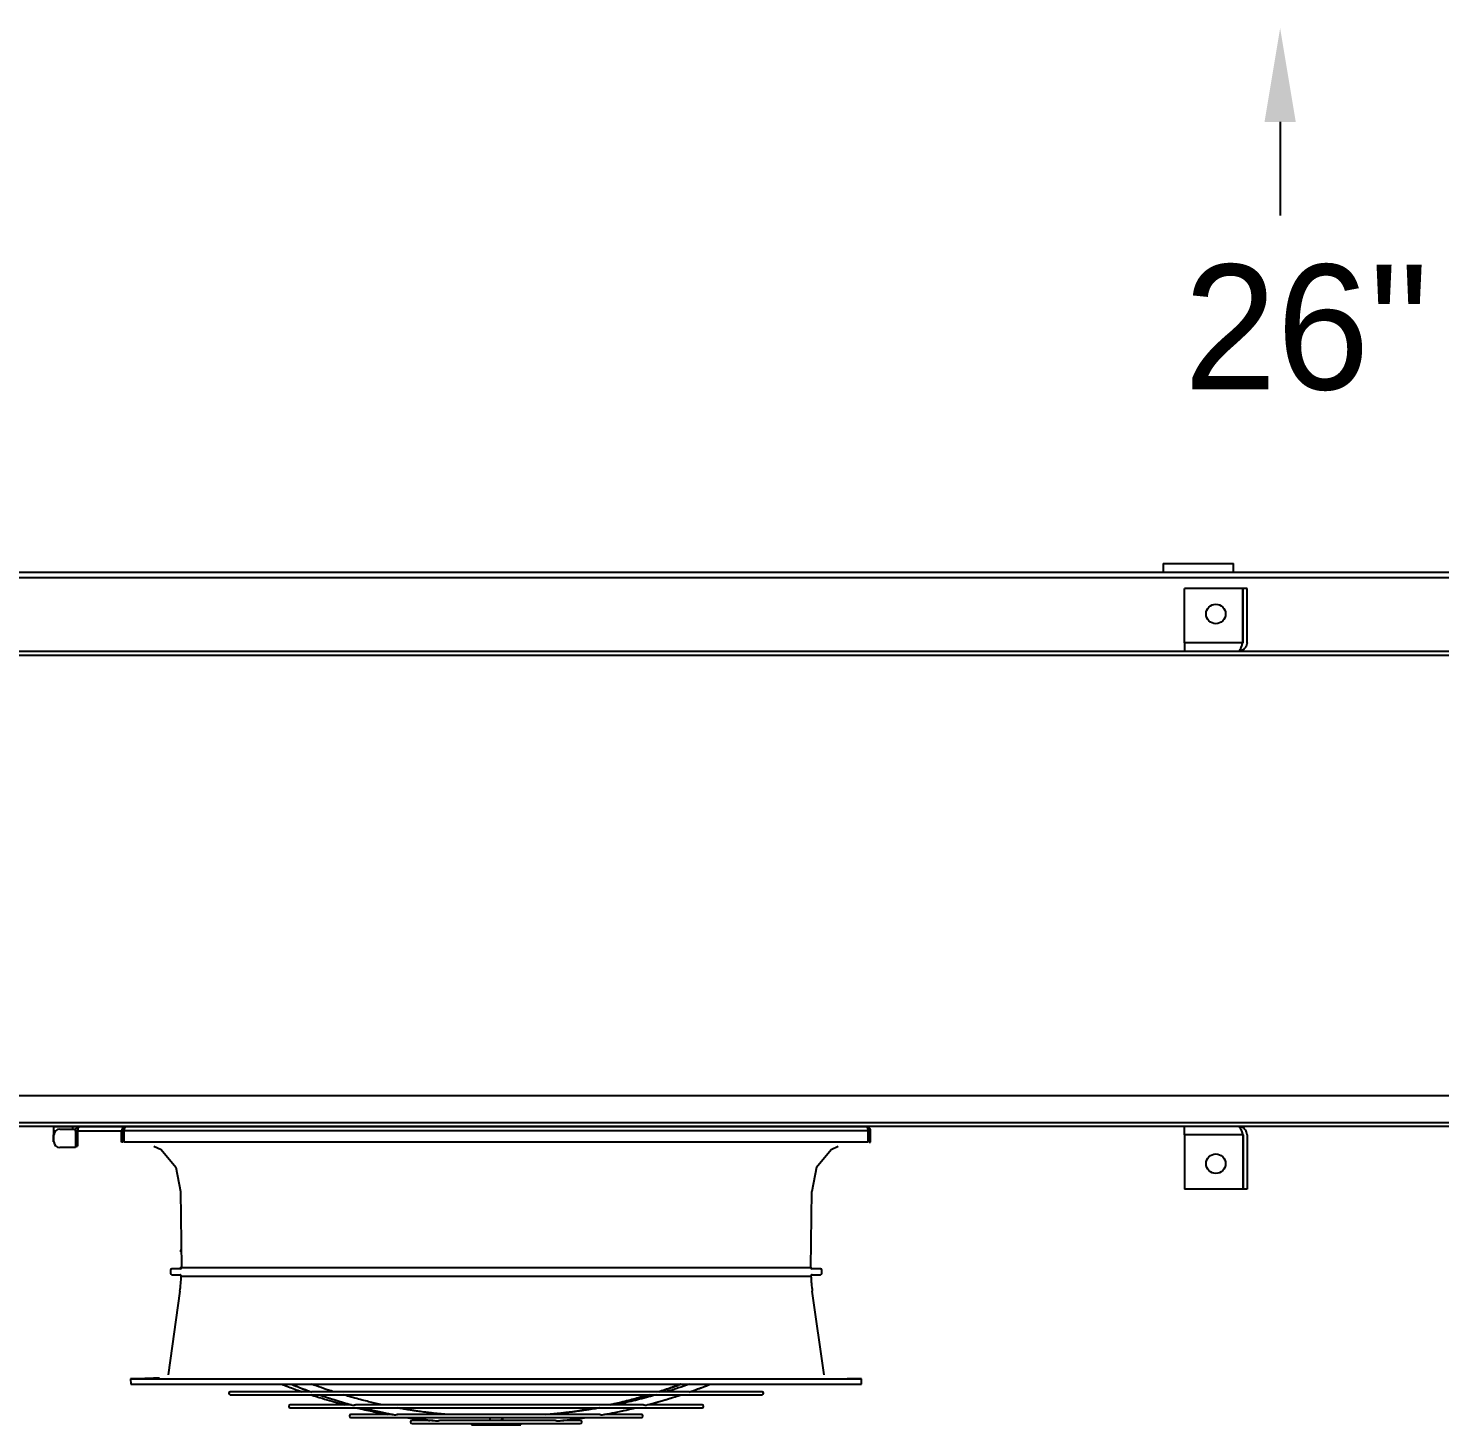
# Model space of a CAD drawing. Header units: inches. Extents: x 908 to 1218, y 246 to 442.
# Drawn here: x 1142.65 to 1165.27, y 368.89 to 391.26 of the extents above; entities that cross this region are included whole.
import ezdxf

# ---------------------------------------------------------------- set-up
doc = ezdxf.new("R2010")
doc.units = ezdxf.units.IN
doc.header["$MEASUREMENT"] = 0

msp = doc.modelspace()

# ---------------------------------------------------------------- linework, layer by layer
at = {"linetype": 'Continuous', "lineweight": 25}
for p, q in [((1162.7125, 389.758), (1162.7125, 388.258)), ((1160.8389, 382.6846), (1160.8389, 382.5382)), ((1160.8389, 382.6846), (1161.9639, 382.6846)), ((1161.9639, 382.5382), (1161.9639, 382.6846)), ((1161.1826, 381.4144), (1161.1826, 382.2824)), ((1162.1141, 382.2824), (1161.1826, 382.2824)), ((1162.1141, 381.4144), (1162.1141, 382.2824)), ((1162.1826, 382.2824), (1162.1176, 382.2824)), ((1162.1176, 381.4144), (1162.1176, 382.2824)), ((1162.1826, 381.4144), (1162.1826, 382.2824)), ((1162.1141, 381.4144), (1161.1826, 381.4144)), ((1161.1826, 381.4144), (1161.1826, 381.2824)), ((1138.9014, 381.2824), (1183.9014, 381.2824)), ((1138.9014, 381.2159), (1183.9014, 381.2159)), ((1138.9679, 374.1637), (1183.8349, 374.1637)), ((1138.9679, 373.7302), (1183.8349, 373.7302)), ((1183.8349, 373.6637), (1138.9679, 373.6637)), ((1143.0657, 373.5309), (1143.0657, 373.6637)), ((1143.1597, 373.6247), (1143.4097, 373.6247)), ((1143.3627, 373.6637), (1143.3627, 373.6247)), ((1143.4097, 373.6247), (1143.4097, 373.5907)), ((1161.1826, 373.5317), (1161.1826, 373.6637)), ((1143.061, 373.4214), (1143.061, 373.5309)), ((1143.061, 373.5309), (1143.066, 373.5309)), ((1143.061, 373.4214), (1143.066, 373.4214)), ((1143.066, 373.4214), (1143.066, 373.5309)), ((1143.4114, 373.6012), (1143.4097, 373.6012)), ((1143.4097, 373.5907), (1143.4412, 373.5907)), ((1143.4097, 373.5907), (1143.4097, 373.3512)), ((1143.4412, 373.5907), (1143.4412, 373.3512)), ((1143.4448, 373.5347), (1143.4412, 373.5347)), ((1143.4455, 373.6012), (1143.4428, 373.6012)), ((1143.4448, 373.5907), (1143.4448, 373.3512)), ((1144.1514, 373.5907), (1143.4448, 373.5907)), ((1144.1514, 373.5972), (1144.1764, 373.5972)), ((1144.1514, 373.4137), (1144.1514, 373.5972)), ((1144.1764, 373.4137), (1144.1514, 373.4137)), ((1144.1764, 373.5972), (1144.1764, 373.4137)), ((1144.1903, 373.5907), (1144.1764, 373.5907)), ((1156.1124, 373.5972), (1144.1903, 373.5972)), ((1144.1903, 373.4137), (1144.1903, 373.5972)), ((1156.1124, 373.4137), (1144.1903, 373.4137)), ((1156.1124, 373.4137), (1156.1124, 373.5972)), ((1156.1264, 373.5907), (1156.1124, 373.5907)), ((1156.1514, 373.5972), (1156.1264, 373.5972)), ((1156.1264, 373.5972), (1156.1264, 373.4137)), ((1156.1264, 373.4137), (1156.1514, 373.4137)), ((1156.1514, 373.4137), (1156.1514, 373.5972)), ((1162.1141, 373.5317), (1161.1826, 373.5317)), ((1161.1826, 373.5317), (1161.1826, 372.6637)), ((1162.1141, 373.5317), (1162.1141, 372.6637)), ((1162.1176, 373.5317), (1162.1176, 372.6637)), ((1162.1826, 373.5317), (1162.1826, 372.6637)), ((1143.4097, 373.3277), (1143.1597, 373.3277)), ((1143.4097, 373.3512), (1143.4097, 373.3277)), ((1143.4097, 373.3512), (1143.4412, 373.3512)), ((1144.6693, 373.3512), (1144.7838, 373.295)), ((1144.7838, 373.295), (1145.0202, 373.0157)), ((1155.2825, 373.0157), (1155.5189, 373.295)), ((1155.5189, 373.295), (1155.6334, 373.3512)), ((1145.0923, 372.6231), (1145.1092, 371.4077)), ((1155.1935, 371.4077), (1155.2104, 372.6231)), ((1162.1141, 372.6637), (1161.1826, 372.6637)), ((1162.1826, 372.6637), (1162.1176, 372.6637)), ((1145.097, 371.6592), (1145.1005, 371.6729)), ((1145.1057, 371.6592), (1145.097, 371.6592)), ((1145.097, 371.6592), (1145.0995, 371.6579)), ((1145.1005, 371.6729), (1145.0995, 371.6579)), ((1145.0995, 371.6579), (1145.1058, 371.6559)), ((1145.1048, 371.7242), (1145.1005, 371.6729)), ((1145.1005, 371.6729), (1145.1053, 371.6875)), ((1144.9348, 371.3657), (1144.9348, 371.312)), ((1145.0899, 371.3877), (1144.9542, 371.3854)), ((1145.097, 371.4122), (1145.0995, 371.4135)), ((1145.1092, 371.4122), (1145.097, 371.4122)), ((1145.097, 371.4122), (1145.1005, 371.3985)), ((1145.0995, 371.4135), (1145.1091, 371.4166)), ((1145.1005, 371.3985), (1145.0995, 371.4135)), ((1145.1005, 371.3985), (1145.1024, 371.3926)), ((1145.1005, 371.3985), (1145.101, 371.3914)), ((1145.1092, 371.4077), (1155.1935, 371.4077)), ((1155.3485, 371.3854), (1155.2128, 371.3877)), ((1155.3679, 371.312), (1155.3679, 371.3657)), ((1144.9542, 371.2923), (1145.088, 371.29)), ((1145.1073, 371.2695), (1155.1954, 371.2695)), ((1155.2147, 371.29), (1155.3485, 371.2923)), ((1145.0855, 371.0296), (1144.8967, 369.6861)), ((1155.406, 369.6861), (1155.2172, 371.0296)), ((1144.5214, 369.6297), (1144.2951, 369.6257)), ((1144.2951, 369.6257), (1144.2966, 369.5377)), ((1144.2951, 369.6257), (1156.0077, 369.6257)), ((1156.0077, 369.6257), (1155.7813, 369.6297)), ((1156.0061, 369.5377), (1156.0077, 369.6257)), ((1147.1767, 369.4181), (1145.8908, 369.4181)), ((1145.8908, 369.3689), (1154.4119, 369.3689)), ((1153.2093, 369.4181), (1147.2308, 369.4181)), ((1154.4119, 369.4181), (1153.2641, 369.4181)), ((1155.2311, 369.5364), (1155.2311, 369.5377)), ((1155.2713, 369.5364), (1155.2713, 369.5377)), ((1155.3111, 369.5364), (1155.3111, 369.5377)), ((1155.3157, 369.5377), (1155.3157, 369.5364)), ((1155.3511, 369.5364), (1155.3511, 369.5377)), ((1155.3924, 369.5377), (1155.3924, 369.5364)), ((1147.8331, 369.2075), (1146.8521, 369.2075)), ((1146.8521, 369.1583), (1153.4506, 369.1583)), ((1152.5141, 369.2075), (1147.8954, 369.2075)), ((1153.4506, 369.2075), (1152.5759, 369.2075)), ((1148.4914, 369.0537), (1147.8241, 369.0537)), ((1147.8241, 369.0044), (1152.4786, 369.0044)), ((1151.8113, 369.0537), (1148.567, 369.0537)), ((1149.1385, 368.9572), (1148.8035, 368.9572)), ((1148.8035, 368.908), (1151.4992, 368.908)), ((1151.1031, 368.9572), (1149.2438, 368.9572)), ((1149.7577, 368.9078), (1149.7577, 368.8881)), ((1149.7577, 368.9078), (1150.5451, 368.9078)), ((1149.7577, 368.8881), (1150.5451, 368.8881)), ((1150.5451, 368.8881), (1150.5451, 368.9078)), ((1151.4992, 368.9572), (1151.2189, 368.9572)), ((1152.4786, 369.0537), (1151.888, 369.0537))]:
    msp.add_line(p, q, dxfattribs=at)
for p, q in [((1185.7766, 382.5382), (1137.0261, 382.5382)), ((1137.0261, 382.4597), (1185.7766, 382.4597)), ((1143.0657, 373.6637), (1156.0849, 373.6637)), ((1145.0202, 373.0157), (1145.0923, 372.6231)), ((1155.2825, 373.0157), (1155.2104, 372.6231))]:
    msp.add_line(p, q)
for centre, radius in [((1161.6826, 381.8762), 0.1562), ((1161.6826, 373.0699), 0.1563)]:
    msp.add_circle(centre, radius, dxfattribs=at)
for centre, radius, start, end in [((1143.1597, 373.5309), 0.0938, 90, 180), ((1143.1595, 373.4214), 0.0938, 180, 270), ((1143.1597, 373.4214), 0.0938, 180, 270), ((1144.9545, 371.3657), 0.0197, 91, 180), ((1145.0895, 371.4074), 0.0197, 271, 0.79863), ((1155.2132, 371.4074), 0.0197, 179.20137, 269), ((1155.3482, 371.3657), 0.0197, 0, 89), ((1144.9545, 371.312), 0.0197, 180, 269), ((1142.6489, 371.3721), 2.4606, 352, 357.61022), ((1145.0877, 371.2703), 0.0197, 357.61022, 89), ((1155.215, 371.2703), 0.0197, 91, 182.38978), ((1157.6538, 371.3721), 2.4606, 182.38978, 188), ((1155.3482, 371.312), 0.0197, 271, 0), ((1145.8908, 369.3935), 0.0246, 90, 270), ((1154.4119, 369.3935), 0.0246, 270, 90), ((1146.8521, 369.1829), 0.0246, 90, 270), ((1153.4506, 369.1829), 0.0246, 270, 90), ((1147.8241, 369.0291), 0.0246, 90, 270), ((1148.8035, 368.9326), 0.0246, 90, 270), ((1151.4992, 368.9326), 0.0246, 270, 90), ((1152.4786, 369.0291), 0.0246, 270, 90)]:
    msp.add_arc(centre, radius, start, end, dxfattribs=at)
for points, knots in [([(1162.0506, 381.2824), (1162.0559, 381.2844), (1162.0665, 381.2884), (1162.0823, 381.3189), (1162.0982, 381.3625), (1162.1088, 381.3971), (1162.1141, 381.4144)], [0, 0, 0, 0, 0.2499999, 0.5000007, 0.7499993, 1, 1, 1, 1]), ([(1162.1826, 381.4144), (1162.1813, 381.4005), (1162.1787, 381.3726), (1162.1587, 381.3352), (1162.1295, 381.306), (1162.0924, 381.2863), (1162.0647, 381.2837), (1162.0506, 381.2824)], [0, 0, 0, 0, 0.1907776, 0.381661, 0.5768535, 0.7838767, 1, 1, 1, 1]), ([(1143.4097, 373.5907), (1143.4105, 373.5985), (1143.4119, 373.6141), (1143.4232, 373.6348), (1143.4391, 373.6506), (1143.4594, 373.6615), (1143.4746, 373.6629), (1143.4827, 373.6637)], [0, 0, 0, 0, 0.1911269, 0.3820585, 0.5729919, 0.7736094, 1, 1, 1, 1]), ([(1143.4827, 373.6637), (1143.4769, 373.6623), (1143.4672, 373.6601), (1143.4543, 373.6448), (1143.449, 373.6272), (1143.4461, 373.6081), (1143.4452, 373.5967), (1143.4448, 373.5907)], [0, 0, 0, 0, 0.3002984, 0.4981942, 0.7181275, 0.8511703, 1, 1, 1, 1]), ([(1144.2179, 373.6637), (1144.2101, 373.6629), (1144.1947, 373.6613), (1144.1742, 373.6491), (1144.1592, 373.6312), (1144.1522, 373.6126), (1144.1516, 373.601), (1144.1514, 373.5972)], [0, 0, 0, 0, 0.2220575, 0.4441646, 0.6662547, 0.8883502, 1, 1, 1, 1]), ([(1144.2009, 373.6347), (1144.1971, 373.6327), (1144.1888, 373.6284), (1144.1801, 373.6164), (1144.1766, 373.6051), (1144.1764, 373.5986), (1144.1764, 373.5972)], [0, 0, 0, 0, 0.2685758, 0.5883799, 0.9082018, 1, 1, 1, 1]), ([(1144.1903, 373.5972), (1144.1923, 373.6049), (1144.1964, 373.6204), (1144.2025, 373.6408), (1144.2087, 373.6559), (1144.2138, 373.6629), (1144.2168, 373.6635), (1144.2179, 373.6637)], [0, 0, 0, 0, 0.222062, 0.4441579, 0.6662603, 0.888352, 1, 1, 1, 1]), ([(1156.0849, 373.6637), (1156.0869, 373.6629), (1156.091, 373.6613), (1156.0971, 373.6491), (1156.1032, 373.6312), (1156.1084, 373.6126), (1156.1114, 373.601), (1156.1124, 373.5972)], [0, 0, 0, 0, 0.2220589, 0.4441573, 0.6662566, 0.8883526, 1, 1, 1, 1]), ([(1156.1514, 373.5972), (1156.1506, 373.6049), (1156.149, 373.6204), (1156.1367, 373.6408), (1156.1188, 373.6559), (1156.1003, 373.6629), (1156.0887, 373.6635), (1156.0849, 373.6637)], [0, 0, 0, 0, 0.2220614, 0.4441603, 0.6662627, 0.8883623, 1, 1, 1, 1]), ([(1156.1264, 373.5972), (1156.1258, 373.6023), (1156.1248, 373.6125), (1156.1162, 373.6253), (1156.1079, 373.633), (1156.1024, 373.6345), (1156.1017, 373.6347)], [0, 0, 0, 0, 0.3190162, 0.6380952, 0.9571792, 1, 1, 1, 1]), ([(1162.0506, 373.6637), (1162.0559, 373.6617), (1162.0665, 373.6577), (1162.0823, 373.6272), (1162.0982, 373.5836), (1162.1088, 373.549), (1162.1141, 373.5317)], [0, 0, 0, 0, 0.2499999, 0.5000002, 0.750001, 1, 1, 1, 1]), ([(1162.1826, 373.5317), (1162.1813, 373.5456), (1162.1787, 373.5735), (1162.1587, 373.6109), (1162.1295, 373.6401), (1162.0924, 373.6598), (1162.0647, 373.6624), (1162.0506, 373.6637)], [0, 0, 0, 0, 0.1907771, 0.3816601, 0.5768537, 0.7838765, 1, 1, 1, 1]), ([(1143.4412, 373.5907), (1143.4415, 373.5948), (1143.442, 373.602), (1143.4453, 373.608), (1143.4467, 373.6106)], [0, 0, 0, 0, 0.567634, 1, 1, 1, 1]), ([(1162.1176, 373.5317), (1162.1171, 373.538), (1162.116, 373.5507), (1162.109, 373.5662), (1162.1027, 373.5732), (1162.1001, 373.5761)], [0, 0, 0, 0, 0.3672065, 0.7336708, 1, 1, 1, 1]), ([(1144.7577, 369.6338), (1144.7559, 369.6338), (1144.7524, 369.6337), (1144.7254, 369.6332), (1144.6868, 369.6325), (1144.6406, 369.6317), (1144.5939, 369.6309), (1144.5545, 369.6302), (1144.5268, 369.6298), (1144.5232, 369.6297), (1144.5214, 369.6297)], [0, 0, 0, 0, 0.1247936, 0.2486431, 0.3721439, 0.4969371, 0.6227234, 0.7484945, 0.8742541, 1, 1, 1, 1]), ([(1144.2966, 369.5377), (1144.299, 369.5377), (1144.3038, 369.5377), (1144.3428, 369.5377), (1144.4049, 369.5377), (1144.4921, 369.5377), (1144.6033, 369.5377), (1144.7384, 369.5377), (1144.8966, 369.5377), (1145.0774, 369.5377), (1145.2798, 369.5377), (1145.5031, 369.5377), (1145.7464, 369.5377), (1146.0085, 369.5377), (1146.2883, 369.5377), (1146.5847, 369.5377), (1146.8963, 369.5377), (1147.2219, 369.5377), (1147.56, 369.5377), (1147.9092, 369.5377), (1148.2681, 369.5377), (1148.6349, 369.5377), (1149.0083, 369.5377), (1149.3866, 369.5377), (1149.7682, 369.5377), (1150.1514, 369.5377), (1150.5345, 369.5377), (1150.9161, 369.5377), (1151.2944, 369.5377), (1151.6678, 369.5377), (1152.0346, 369.5377), (1152.3935, 369.5377), (1152.7427, 369.5377), (1153.0808, 369.5377), (1153.4064, 369.5377), (1153.7181, 369.5377), (1154.0144, 369.5377), (1154.2943, 369.5377), (1154.5563, 369.5377), (1154.7996, 369.5377), (1155.0229, 369.5377), (1155.2253, 369.5377), (1155.4061, 369.5377), (1155.5643, 369.5377), (1155.6994, 369.5377), (1155.8106, 369.5377), (1155.8978, 369.5377), (1155.9599, 369.5377), (1155.9989, 369.5377), (1156.0037, 369.5377), (1156.0061, 369.5377)], [0, 0, 0, 0, 0.0208333, 0.0416667, 0.0625, 0.0833333, 0.1041667, 0.125, 0.1458333, 0.1666667, 0.1875, 0.2083334, 0.2291667, 0.25, 0.2708334, 0.2916666, 0.3125, 0.3333333, 0.3541667, 0.375, 0.3958333, 0.4166666, 0.4375001, 0.4583333, 0.4791667, 0.5, 0.5208333, 0.5416667, 0.5625, 0.5833334, 0.6041667, 0.625, 0.6458334, 0.6666667, 0.6875, 0.7083334, 0.7291667, 0.75, 0.7708333, 0.7916667, 0.8125, 0.8333333, 0.8541667, 0.875, 0.8958333, 0.9166667, 0.9375, 0.9583333, 0.9791667, 1, 1, 1, 1]), ([(1146.7182, 369.5377), (1146.7455, 369.5269), (1146.839, 369.4899), (1146.9468, 369.4503), (1147.0274, 369.4229), (1147.0414, 369.4181)], [0, 0, 0, 0, 0.2551692, 0.8714274, 1, 1, 1, 1]), ([(1146.8696, 369.5377), (1146.9016, 369.5245), (1146.9975, 369.485), (1147.1032, 369.4445), (1147.1772, 369.4184), (1147.1865, 369.415)], [0, 0, 0, 0, 0.3037805, 0.9120454, 1, 1, 1, 1]), ([(1146.8747, 369.5377), (1146.8904, 369.5311), (1146.9524, 369.5052), (1147.0599, 369.4635), (1147.1519, 369.4295), (1147.1972, 369.4127)], [0, 0, 0, 0, 0.14679443, 0.58056216, 1, 1, 1, 1]), ([(1147.1852, 369.3689), (1147.1858, 369.3687), (1147.2443, 369.3487), (1147.3565, 369.3137), (1147.5171, 369.2655), (1147.6397, 369.2307), (1147.709, 369.2127), (1147.729, 369.2075)], [0, 0, 0, 0, 0.0033163, 0.3252534, 0.6200059, 0.8899545, 1, 1, 1, 1]), ([(1147.1972, 369.4127), (1147.1942, 369.4129), (1147.1897, 369.4131), (1147.1873, 369.4145), (1147.1865, 369.415)], [0, 0, 0, 0, 0.6572272, 1, 1, 1, 1]), ([(1147.5412, 369.4181), (1147.5295, 369.4218), (1147.4649, 369.4421), (1147.3491, 369.4814), (1147.2454, 369.519), (1147.1941, 369.5377)], [0, 0, 0, 0, 0.1009147, 0.5551046, 1, 1, 1, 1]), ([(1147.2315, 369.4181), (1147.2312, 369.4181), (1147.2289, 369.4182), (1147.2241, 369.4176), (1147.2162, 369.4158), (1147.2067, 369.4134), (1147.2006, 369.4129), (1147.1972, 369.4127)], [0, 0, 0, 0, 0.02775, 0.2009137, 0.3724469, 0.6544216, 1, 1, 1, 1]), ([(1147.3163, 369.3689), (1147.3229, 369.3666), (1147.3833, 369.345), (1147.4916, 369.3098), (1147.6366, 369.2644), (1147.7541, 369.2297), (1147.8238, 369.2105), (1147.8503, 369.2033)], [0, 0, 0, 0, 0.0373277, 0.3415904, 0.6100747, 0.8518795, 1, 1, 1, 1]), ([(1147.3223, 369.3689), (1147.3548, 369.3575), (1147.4479, 369.3248), (1147.5859, 369.2811), (1147.7328, 369.2368), (1147.819, 369.2127), (1147.8605, 369.2011)], [0, 0, 0, 0, 0.1823606, 0.5219938, 0.7693971, 1, 1, 1, 1]), ([(1148.3257, 369.2075), (1148.293, 369.2146), (1148.2289, 369.2285), (1148.1307, 369.2518), (1148.0278, 369.2773), (1147.915, 369.307), (1147.8045, 369.3376), (1147.7316, 369.3594), (1147.6998, 369.3689)], [0, 0, 0, 0, 0.1559953, 0.3057262, 0.4694356, 0.6487841, 0.8468714, 1, 1, 1, 1]), ([(1152.6033, 369.3689), (1152.5664, 369.3579), (1152.4911, 369.3356), (1152.3809, 369.3052), (1152.267, 369.2753), (1152.1553, 369.2477), (1152.0568, 369.2247), (1151.9989, 369.2122), (1151.9772, 369.2075)], [0, 0, 0, 0, 0.17790142, 0.36237281, 0.52920155, 0.72385137, 0.89658553, 1, 1, 1, 1]), ([(1151.9777, 369.2075), (1151.9951, 369.2111), (1152.0585, 369.2244), (1152.1712, 369.2509), (1152.3199, 369.288), (1152.4662, 369.3273), (1152.5628, 369.356), (1152.6061, 369.3689)], [0, 0, 0, 0, 0.0826391, 0.3009, 0.5364815, 0.79198, 1, 1, 1, 1]), ([(1152.7182, 369.3689), (1152.677, 369.3572), (1152.5873, 369.3318), (1152.4527, 369.2967), (1152.3181, 369.2636), (1152.194, 369.2352), (1152.1104, 369.2169), (1152.0679, 369.2083), (1152.0636, 369.2075)], [0, 0, 0, 0, 0.1894129, 0.413164, 0.6178386, 0.8064082, 0.9804163, 1, 1, 1, 1]), ([(1152.5486, 369.2011), (1152.6045, 369.2161), (1152.7214, 369.2475), (1152.8893, 369.2972), (1153.0214, 369.3382), (1153.0926, 369.3622), (1153.1126, 369.3689)], [0, 0, 0, 0, 0.2960221, 0.6190564, 0.8929449, 1, 1, 1, 1]), ([(1152.558, 369.2031), (1152.5604, 369.2037), (1152.6097, 369.2163), (1152.7103, 369.2441), (1152.8701, 369.2903), (1153.0068, 369.3322), (1153.092, 369.3609), (1153.1158, 369.3689)], [0, 0, 0, 0, 0.012489, 0.2638136, 0.5389367, 0.8710184, 1, 1, 1, 1]), ([(1153.1087, 369.5377), (1153.1054, 369.5364), (1153.0437, 369.5129), (1152.9282, 369.4732), (1152.816, 369.4348), (1152.7624, 369.4181), (1152.7623, 369.4181)], [0, 0, 0, 0, 0.02917, 0.5376936, 0.9996799, 1, 1, 1, 1]), ([(1152.7646, 369.4181), (1152.7909, 369.4264), (1152.8856, 369.4562), (1153.0016, 369.496), (1153.0908, 369.5296), (1153.1123, 369.5377)], [0, 0, 0, 0, 0.22608012, 0.81324801, 1, 1, 1, 1]), ([(1153.2472, 369.5377), (1153.189, 369.5176), (1153.0733, 369.4776), (1152.9522, 369.4384), (1152.8893, 369.4196), (1152.8843, 369.4181)], [0, 0, 0, 0, 0.48265126, 0.95842975, 1, 1, 1, 1]), ([(1153.2427, 369.4127), (1153.2397, 369.4129), (1153.234, 369.4133), (1153.2249, 369.4156), (1153.2168, 369.4175), (1153.2107, 369.4184), (1153.2079, 369.4179), (1153.2069, 369.4178)], [0, 0, 0, 0, 0.3034773, 0.566962, 0.7484022, 0.9157715, 1, 1, 1, 1]), ([(1153.2427, 369.4127), (1153.3033, 369.4341), (1153.4162, 369.4739), (1153.5285, 369.5175), (1153.5806, 369.5377)], [0, 0, 0, 0, 0.5359077, 1, 1, 1, 1]), ([(1153.2525, 369.4149), (1153.252, 369.4145), (1153.25, 369.4132), (1153.2458, 369.4129), (1153.2427, 369.4127)], [0, 0, 0, 0, 0.2791152, 1, 1, 1, 1]), ([(1153.2526, 369.4148), (1153.3224, 369.4393), (1153.4333, 369.4783), (1153.5433, 369.5216), (1153.5841, 369.5377)], [0, 0, 0, 0, 0.6294566, 1, 1, 1, 1]), ([(1147.8502, 369.2031), (1147.8503, 369.2031), (1147.8518, 369.2019), (1147.8559, 369.2012), (1147.8599, 369.2011), (1147.8605, 369.2011)], [0, 0, 0, 0, 0.0124025, 0.8343247, 1, 1, 1, 1]), ([(1147.8605, 369.2011), (1147.8637, 369.2013), (1147.8696, 369.2017), (1147.8788, 369.2042), (1147.8866, 369.2064), (1147.8917, 369.2073), (1147.8954, 369.2076), (1147.8969, 369.2073), (1147.8977, 369.2072)], [0, 0, 0, 0, 0.292607, 0.5470097, 0.7222793, 0.8555869, 0.9202686, 1, 1, 1, 1]), ([(1147.9233, 369.1583), (1147.9328, 369.1559), (1147.9838, 369.1433), (1148.0733, 369.1231), (1148.189, 369.098), (1148.3024, 369.0749), (1148.3775, 369.061), (1148.4169, 369.0537)], [0, 0, 0, 0, 0.0577954, 0.3112715, 0.5451845, 0.7611209, 1, 1, 1, 1]), ([(1148.021, 369.1583), (1148.0527, 369.1503), (1148.1209, 369.1332), (1148.2216, 369.1099), (1148.3195, 369.0884), (1148.4064, 369.0704), (1148.4728, 369.0572), (1148.5103, 369.0502), (1148.5222, 369.048)], [0, 0, 0, 0, 0.1903686, 0.4093739, 0.6037593, 0.7761169, 0.9288109, 1, 1, 1, 1]), ([(1148.023, 369.1583), (1148.0238, 369.1581), (1148.0676, 369.1466), (1148.1519, 369.1265), (1148.2796, 369.0972), (1148.4051, 369.0705), (1148.4904, 369.0542), (1148.5314, 369.0463)], [0, 0, 0, 0, 0.0047443, 0.2597377, 0.4981117, 0.7590951, 1, 1, 1, 1]), ([(1149.346, 369.0537), (1149.3183, 369.0561), (1149.2524, 369.0618), (1149.1505, 369.0725), (1149.0431, 369.085), (1148.945, 369.0979), (1148.8636, 369.1095), (1148.7933, 369.1202), (1148.7267, 369.1308), (1148.6514, 369.1435), (1148.5981, 369.1532), (1148.5701, 369.1583)], [0, 0, 0, 0, 0.106827, 0.2538652, 0.393264, 0.5213065, 0.6332717, 0.7078537, 0.7934049, 0.8912396, 1, 1, 1, 1]), ([(1149.355, 369.0537), (1149.3373, 369.0551), (1149.2861, 369.0593), (1149.1975, 369.068), (1149.0852, 369.0803), (1148.9603, 369.096), (1148.8329, 369.1139), (1148.7469, 369.1278), (1148.7071, 369.1342)], [0, 0, 0, 0, 0.0816516, 0.2369362, 0.4093109, 0.6011102, 0.8152531, 1, 1, 1, 1]), ([(1150.9477, 369.0537), (1150.9654, 369.0551), (1151.0167, 369.0593), (1151.1052, 369.068), (1151.2175, 369.0803), (1151.3424, 369.0959), (1151.4701, 369.114), (1151.6002, 369.1348), (1151.6857, 369.1492), (1151.7311, 369.1579), (1151.7327, 369.1583)], [0, 0, 0, 0, 0.0673434, 0.1954166, 0.3375852, 0.4957744, 0.6723918, 0.8258233, 0.9936812, 1, 1, 1, 1]), ([(1151.8047, 369.1583), (1151.785, 369.1547), (1151.7205, 369.1431), (1151.6146, 369.1265), (1151.4809, 369.107), (1151.3497, 369.09), (1151.2214, 369.0753), (1151.1063, 369.0639), (1151.0293, 369.0569), (1150.9905, 369.054), (1150.9862, 369.0537)], [0, 0, 0, 0, 0.0722352, 0.2376766, 0.3887453, 0.5628004, 0.7185449, 0.858352, 0.9841316, 1, 1, 1, 1]), ([(1151.8065, 369.1583), (1151.7749, 369.1527), (1151.7065, 369.1407), (1151.6048, 369.1247), (1151.5046, 369.11), (1151.4139, 369.0978), (1151.3317, 369.0875), (1151.2571, 369.0788), (1151.174, 369.0699), (1151.0876, 369.0614), (1151.0237, 369.056), (1150.9955, 369.0537)], [0, 0, 0, 0, 0.1173272, 0.2537855, 0.3769388, 0.488294, 0.589206, 0.680874, 0.7643265, 0.89598, 1, 1, 1, 1]), ([(1151.8466, 369.0463), (1151.9017, 369.0565), (1152.0178, 369.0779), (1152.186, 369.1135), (1152.3079, 369.1408), (1152.3689, 369.1561), (1152.3777, 369.1583)], [0, 0, 0, 0, 0.3104915, 0.6542957, 0.9499074, 1, 1, 1, 1]), ([(1151.8635, 369.0495), (1151.8644, 369.0497), (1151.9113, 369.0578), (1151.9903, 369.0731), (1152.1031, 369.0958), (1152.2071, 369.1181), (1152.3, 369.139), (1152.3582, 369.1531), (1152.3793, 369.1583)], [0, 0, 0, 0, 0.004831, 0.2716588, 0.4588827, 0.6602288, 0.8767876, 1, 1, 1, 1]), ([(1152.5117, 369.2071), (1152.5124, 369.2073), (1152.5132, 369.2075), (1152.5161, 369.2075), (1152.5204, 369.207), (1152.5277, 369.2052), (1152.5368, 369.2025), (1152.544, 369.2012), (1152.5479, 369.2011), (1152.5486, 369.2011)], [0, 0, 0, 0, 0.0626154, 0.080825, 0.2284319, 0.3747427, 0.6034082, 0.9334816, 1, 1, 1, 1]), ([(1152.5486, 369.2011), (1152.5514, 369.2013), (1152.5554, 369.2015), (1152.5574, 369.2029), (1152.558, 369.2033)], [0, 0, 0, 0, 0.7202603, 1, 1, 1, 1]), ([(1148.5223, 369.0482), (1148.5236, 369.0476), (1148.526, 369.0465), (1148.5296, 369.0464), (1148.5314, 369.0463)], [0, 0, 0, 0, 0.5217556, 1, 1, 1, 1]), ([(1148.5314, 369.0463), (1148.5345, 369.0465), (1148.5404, 369.047), (1148.5496, 369.0497), (1148.5573, 369.0521), (1148.5629, 369.0534), (1148.5668, 369.0538), (1148.5684, 369.0535), (1148.5691, 369.0534)], [0, 0, 0, 0, 0.2854407, 0.5338095, 0.7052372, 0.8376962, 0.9321115, 1, 1, 1, 1]), ([(1148.7145, 369.0044), (1148.7339, 369.0015), (1148.7838, 368.9941), (1148.8613, 368.9837), (1148.9444, 368.9732), (1149.0185, 368.9645), (1149.065, 368.9595), (1149.0864, 368.9572)], [0, 0, 0, 0, 0.1574629, 0.4029133, 0.6253461, 0.8273997, 1, 1, 1, 1]), ([(1148.7769, 369.0044), (1148.7981, 369.0011), (1148.8599, 368.9913), (1148.9648, 368.9769), (1149.087, 368.9615), (1149.1687, 368.9529), (1149.2073, 368.9488)], [0, 0, 0, 0, 0.148459, 0.4313257, 0.7313798, 1, 1, 1, 1]), ([(1148.7796, 369.0044), (1148.7995, 369.0012), (1148.8895, 368.9866), (1149.0293, 368.9682), (1149.1493, 368.9559), (1149.1989, 368.9508)], [0, 0, 0, 0, 0.1425303, 0.645365, 1, 1, 1, 1]), ([(1149.2073, 368.9488), (1149.2105, 368.949), (1149.2164, 368.9495), (1149.2255, 368.9524), (1149.2331, 368.9551), (1149.2391, 368.9567), (1149.2431, 368.9574), (1149.2446, 368.9571), (1149.245, 368.957)], [0, 0, 0, 0, 0.28347557, 0.53094151, 0.70246405, 0.83507072, 0.96055143, 1, 1, 1, 1]), ([(1149.9621, 368.908), (1149.9694, 368.9079), (1149.9871, 368.9078), (1150.0049, 368.9078), (1150.0154, 368.9078)], [0, 0, 0, 0, 0.4110875, 1, 1, 1, 1]), ([(1150.0571, 368.9572), (1150.0576, 368.9627), (1150.0586, 368.9747), (1150.0551, 368.9917), (1150.0499, 369.0007), (1150.0477, 369.0044)], [0, 0, 0, 0, 0.3232509, 0.7134492, 1, 1, 1, 1]), ([(1150.2456, 368.9572), (1150.2451, 368.9627), (1150.2441, 368.9747), (1150.2476, 368.9917), (1150.2528, 369.0007), (1150.255, 369.0044)], [0, 0, 0, 0, 0.3232497, 0.7134487, 1, 1, 1, 1]), ([(1150.2629, 369.0044), (1150.2616, 369.0024), (1150.257, 368.9956), (1150.2535, 368.98), (1150.2519, 368.9654), (1150.2535, 368.9581), (1150.2537, 368.9572)], [0, 0, 0, 0, 0.16533729, 0.55364192, 0.94181843, 1, 1, 1, 1]), ([(1150.2937, 368.9078), (1150.3029, 368.9078), (1150.3223, 368.9078), (1150.3418, 368.9079), (1150.352, 368.908), (1150.352, 368.908)], [0, 0, 0, 0, 0.4736372, 0.9975737, 1, 1, 1, 1]), ([(1151.1008, 368.9569), (1151.1009, 368.957), (1151.1015, 368.9572), (1151.1039, 368.9572), (1151.108, 368.9568), (1151.1142, 368.955), (1151.1221, 368.9522), (1151.1309, 368.9494), (1151.1365, 368.949), (1151.1392, 368.9488)], [0, 0, 0, 0, 0.0165709, 0.0751265, 0.1995839, 0.3231784, 0.4968868, 0.7489432, 1, 1, 1, 1]), ([(1151.1392, 368.9488), (1151.1732, 368.9522), (1151.2445, 368.9593), (1151.3568, 368.9723), (1151.4702, 368.987), (1151.5496, 368.998), (1151.5879, 369.0039), (1151.5912, 369.0044)], [0, 0, 0, 0, 0.2252491, 0.4725727, 0.7448135, 0.9783224, 1, 1, 1, 1]), ([(1151.1473, 368.9504), (1151.1689, 368.9524), (1151.2133, 368.9567), (1151.2828, 368.9644), (1151.3583, 368.9732), (1151.4414, 368.9837), (1151.5189, 368.9941), (1151.5688, 369.0015), (1151.5883, 369.0044)], [0, 0, 0, 0, 0.14654768, 0.30178075, 0.47228808, 0.65999293, 0.86712149, 1, 1, 1, 1]), ([(1151.8102, 369.0535), (1151.8106, 369.0536), (1151.8125, 369.0538), (1151.8169, 369.0531), (1151.8235, 369.0514), (1151.8321, 369.0486), (1151.8401, 369.0466), (1151.8448, 369.0464), (1151.8466, 369.0463)], [0, 0, 0, 0, 0.038343, 0.1789577, 0.3183945, 0.5249472, 0.8280535, 1, 1, 1, 1]), ([(1151.8466, 369.0463), (1151.8495, 369.0464), (1151.8531, 369.0466), (1151.855, 369.0479), (1151.8554, 369.0482)], [0, 0, 0, 0, 0.7937388, 1, 1, 1, 1])]:
    msp.add_open_spline(points, degree=3, knots=knots, dxfattribs=at)
msp.add_solid([(1162.9625, 389.758), (1162.4625, 389.758), (1162.7125, 391.258)], dxfattribs=at)

# ---------------------------------------------------------------- texts
at = {"linetype": 'Continuous', "lineweight": 25, "insert": (1163.131, 386.4577), "char_height": 2, "attachment_point": 5}
msp.add_mtext('\\A1;26"', dxfattribs=at)

doc.saveas('drawing.dxf')
